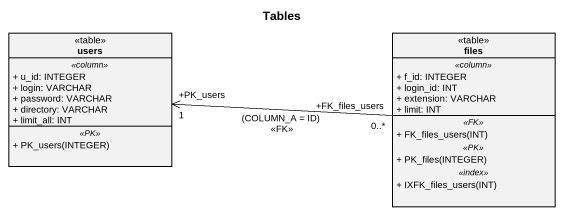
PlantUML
@startuml
title Tables
hide circle
hide empty members
skinparam classAttributeIconSize 0
class users <<table>> {
  .. <<column>> ..
  + u_id: INTEGER
  + login: VARCHAR
  + password: VARCHAR
  + directory: VARCHAR
  + limit_all: INT
  .. <<PK>> ..
  + PK_users(INTEGER)
}
class files <<table>> {
  .. <<column>> ..
  + f_id: INTEGER
  + login_id: INT
  + extension: VARCHAR
  + limit: INT
  .. <<FK>> ..
  + FK_files_users(INT)
  .. <<PK>> ..
  + PK_files(INTEGER)
  .. <<index>> ..
  + IXFK_files_users(INT)
}
files "+FK_files_users\n0..*" -left-> "+PK_users\n1" users : (COLUMN_A = ID)\n<<FK>>
@enduml
